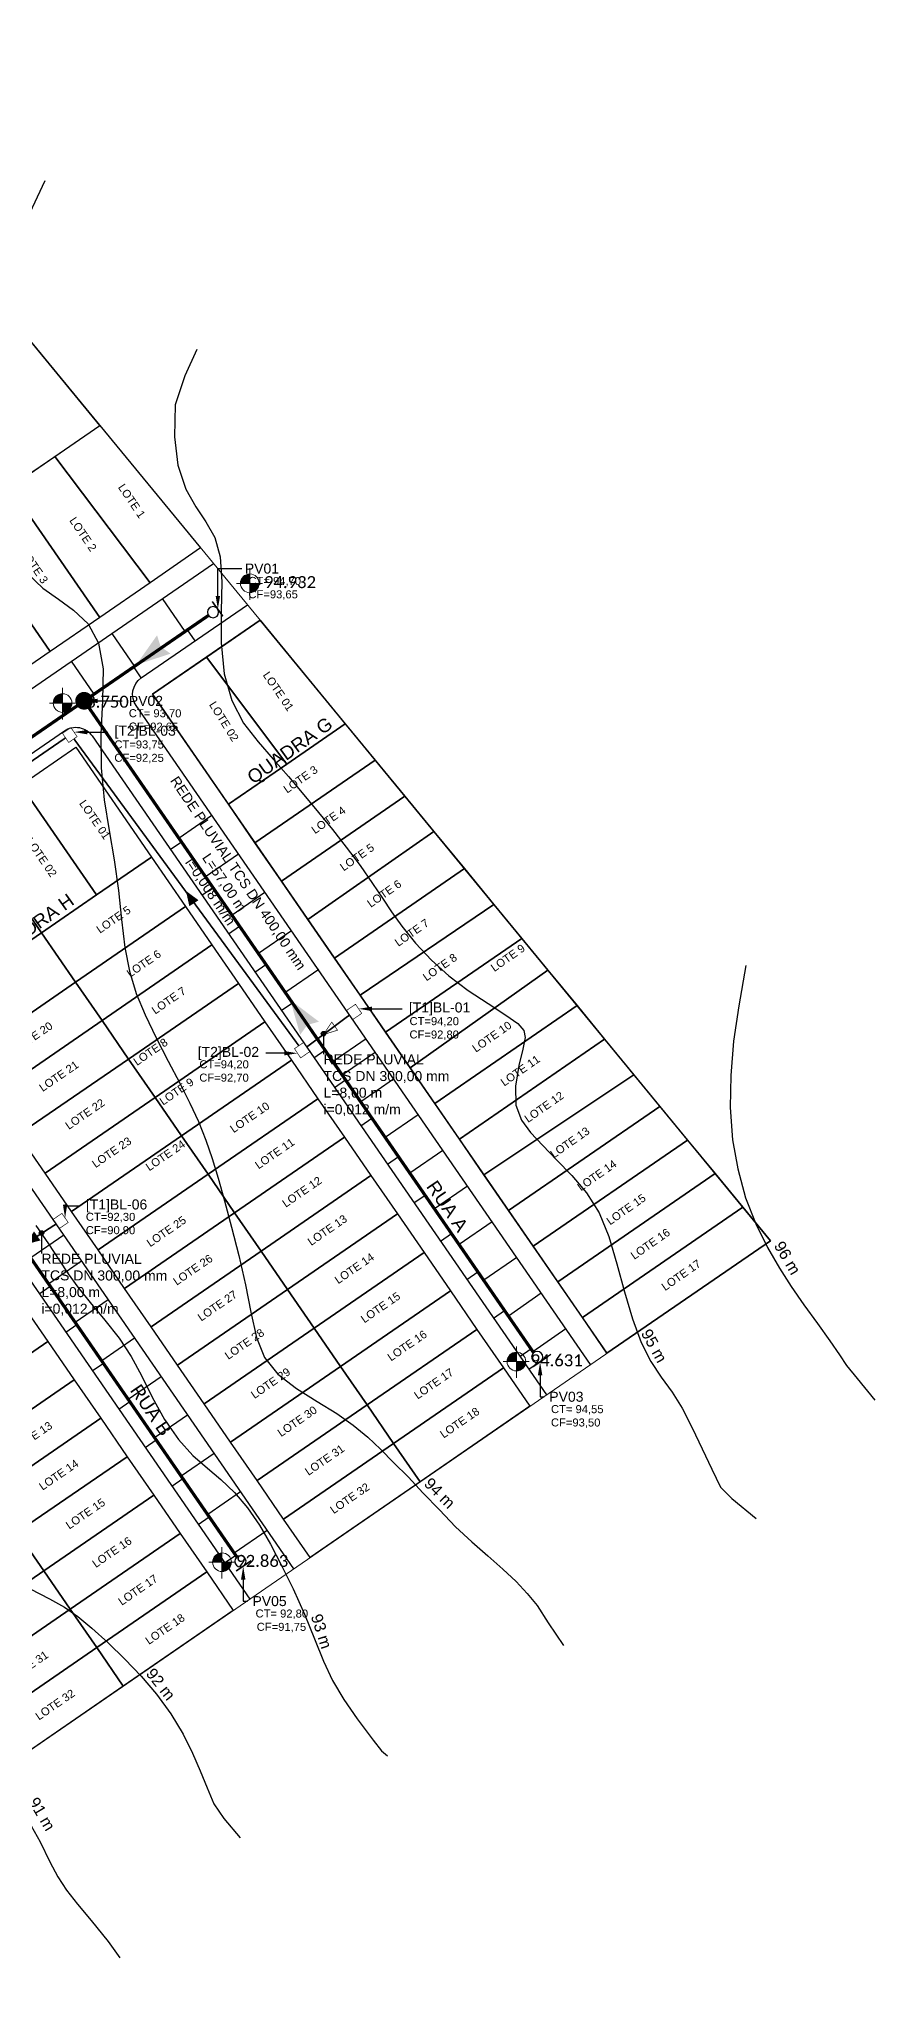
# Model space of a CAD drawing. Header units: metres. Extents: x 544427 to 544924, y 6774966 to 6775444.
# Drawn here: x 544798.7 to 544924, y 6775146.1 to 6775438.9 of the extents above; entities that cross this region are included whole.
import ezdxf
from ezdxf import colors
from ezdxf.entities.mleader import LeaderData, LeaderLine
from ezdxf.enums import TextEntityAlignment as Align
from ezdxf.math import Vec2, Vec3

# ---------------------------------------------------------------- set-up
doc = ezdxf.new("R2010")
doc.units = ezdxf.units.M
for name, color, linetype in [('AREA LOTE', 11, 'Continuous'), ('BL Pluvial', 6, 'Continuous'), ("BL'S", 5, 'Continuous'), ('COTA CURVA', 1, 'Continuous'), ('COTA LOTE', 23, 'Continuous'), ('COTAS QUADRA', 23, 'Continuous'), ('CURVAS INTERMEDIÁRIAS', 8, 'Continuous'), ('CURVAS MENORES', 8, 'Continuous'), ('DIV CALÇADAS', 8, 'Continuous'), ('LOTE', 8, 'Continuous'), ('MARCO', 7, 'Continuous'), ('PDF7_Texto', 1, 'Continuous'), ('PV CLOACAL', 12, 'Continuous'), ('REDE CLOACAL', 12, 'Continuous'), ('TERRENO', 6, 'Continuous'), ('TEXTO CLOACAL', 4, 'Continuous'), ('TEXTOS @ 1', 1, 'Continuous'), ('TEXTOS NORMAIS', 140, 'Continuous'), ('ÁREA LOTE', 7, 'Continuous')]:
    doc.layers.add(name, color=color, linetype=linetype)
doc.layers.add('REDE PLUVIAL', color=212, linetype='Continuous', plot=False)
doc.styles.add('ARIAL', font='arial.ttf', dxfattribs={"height": 2})
doc.styles.add('escala 1_50', font='arial.ttf', dxfattribs={"height": 1.5})
doc.styles.add('PDF Calibri', font='calibri.ttf')
doc.styles.get("Standard").update_dxf_attribs({"font": 'arial.ttf'})

# ---------------------------------------------------------------- blocks, each defined once
blk = doc.blocks.new('Quadra G')
at = {"layer": 'LOTE', "flags": 128}
for points in [[(544831.84, 6775351.71), (544844.6, 6775336.18), (544835.84, 6775330.15), (544823.78, 6775346.16)], [(544823.78, 6775346.16), (544835.84, 6775330.15), (544827.09, 6775324.12), (544815.73, 6775340.61)], [(544844.6, 6775336.18), (544849.06, 6775330.75), (544831.06, 6775318.36), (544827.09, 6775324.12), (544835.84, 6775330.15)], [(544849.06, 6775330.75), (544853.52, 6775325.33), (544835.03, 6775312.59), (544831.06, 6775318.36)], [(544853.52, 6775325.33), (544857.87, 6775320.03), (544839, 6775306.83), (544835.03, 6775312.59)], [(544857.87, 6775320.03), (544862.44, 6775314.47), (544842.97, 6775301.06), (544839, 6775306.83)], [(544862.44, 6775314.47), (544866.84, 6775309.11), (544846.8, 6775295.5), (544842.97, 6775301.06)], [(544866.84, 6775309.11), (544871.04, 6775304), (544850.63, 6775289.94), (544846.8, 6775295.5)], [(544871.04, 6775304), (544874.96, 6775299.23), (544854.31, 6775284.59), (544850.63, 6775289.94)], [(544874.96, 6775299.23), (544879.32, 6775293.92), (544858, 6775279.24), (544854.31, 6775284.59)], [(544879.32, 6775293.92), (544883.46, 6775288.88), (544861.69, 6775273.88), (544858, 6775279.24)], [(544883.46, 6775288.88), (544887.85, 6775283.54), (544865.38, 6775268.53), (544861.69, 6775273.88)], [(544887.85, 6775283.54), (544891.75, 6775278.8), (544869.06, 6775263.18), (544865.38, 6775268.53)], [(544891.75, 6775278.8), (544895.89, 6775273.76), (544872.75, 6775257.82), (544869.06, 6775263.18)], [(544895.89, 6775273.76), (544900.03, 6775268.72), (544876.44, 6775252.47), (544872.75, 6775257.82)], [(544900.03, 6775268.72), (544904.17, 6775263.69), (544880.12, 6775247.13), (544876.44, 6775252.47)], [(544904.17, 6775263.69), (544908.3, 6775258.66), (544883.8, 6775241.78), (544880.12, 6775247.13)]]:
    blk.add_lwpolyline(points, close=True, dxfattribs=at)
at = {"layer": 'LOTE', "style": 'ARIAL'}
for s, rotation, p in [('LOTE 01', 304.3153, (544834.57, 6775341.07)), ('LOTE 02', 302, (544826.42, 6775336.55)), ('LOTE 3', 35, (544837.89, 6775327.86)), ('LOTE 4', 35, (544842.07, 6775321.76)), ('LOTE 5', 35, (544846.36, 6775316.18)), ('LOTE 6', 35, (544850.43, 6775310.72)), ('LOTE 7', 35, (544854.56, 6775304.87)), ('LOTE 9', 35, (544868.95, 6775301.09)), ('LOTE 8', 35, (544858.77, 6775299.69)), ('LOTE 10', 35, (544866.56, 6775289.26)), ('LOTE 11', 35, (544870.81, 6775284.18)), ('LOTE 12', 35, (544874.38, 6775278.72)), ('LOTE 13', 35, (544878.25, 6775273.4)), ('LOTE 14', 35, (544882.3, 6775268.46)), ('LOTE 15', 35, (544886.67, 6775263.36)), ('LOTE 16', 35, (544890.3, 6775258.19)), ('LOTE 17', 35, (544894.92, 6775253.5))]:
    blk.add_text(s, height=1.2, rotation=rotation, dxfattribs=at).set_placement(p, align=Align.MIDDLE_CENTER)
blk = doc.blocks.new('FEATURE')
blk = doc.blocks.new('Quadra H')
at = {"layer": 'LOTE', "flags": 128}
for points in [[(544804.2, 6775332.67), (544815.54, 6775316.2), (544807.31, 6775310.52), (544795.96, 6775327)], [(544795.96, 6775327), (544807.31, 6775310.52), (544799.07, 6775304.85), (544787.73, 6775321.32)], [(544787.73, 6775321.32), (544799.07, 6775304.85), (544790.84, 6775299.18), (544779.49, 6775315.65)], [(544779.49, 6775315.65), (544790.84, 6775299.18), (544782.6, 6775293.51), (544771.26, 6775309.98)], [(544815.54, 6775316.2), (544820.65, 6775308.78), (544804.18, 6775297.44), (544799.07, 6775304.85), (544807.31, 6775310.52)], [(544820.65, 6775308.78), (544824.62, 6775303.02), (544808.15, 6775291.68), (544804.18, 6775297.44)], [(544799.07, 6775304.85), (544804.18, 6775297.44), (544787.71, 6775286.09), (544782.6, 6775293.51), (544790.84, 6775299.18)], [(544824.62, 6775303.02), (544828.59, 6775297.26), (544812.12, 6775285.91), (544808.15, 6775291.68)], [(544804.18, 6775297.44), (544808.15, 6775291.68), (544791.68, 6775280.33), (544787.71, 6775286.09)], [(544828.59, 6775297.26), (544832.56, 6775291.49), (544816.09, 6775280.15), (544812.12, 6775285.91)], [(544808.15, 6775291.68), (544812.12, 6775285.91), (544795.65, 6775274.57), (544791.68, 6775280.33)], [(544832.56, 6775291.49), (544836.53, 6775285.73), (544820.06, 6775274.38), (544816.09, 6775280.15)], [(544812.12, 6775285.91), (544816.09, 6775280.15), (544799.62, 6775268.8), (544795.65, 6775274.57)], [(544836.53, 6775285.73), (544840.5, 6775279.96), (544824.03, 6775268.62), (544820.06, 6775274.38)], [(544816.09, 6775280.15), (544820.06, 6775274.38), (544803.59, 6775263.04), (544799.62, 6775268.8)], [(544840.5, 6775279.96), (544844.47, 6775274.2), (544828, 6775262.85), (544824.03, 6775268.62)], [(544820.06, 6775274.38), (544824.03, 6775268.62), (544807.56, 6775257.27), (544803.59, 6775263.04)], [(544844.47, 6775274.2), (544848.44, 6775268.43), (544831.97, 6775257.09), (544828, 6775262.85)], [(544824.03, 6775268.62), (544828, 6775262.85), (544811.53, 6775251.51), (544807.56, 6775257.27)], [(544848.44, 6775268.43), (544852.42, 6775262.67), (544835.94, 6775251.32), (544831.97, 6775257.09)], [(544828, 6775262.85), (544831.97, 6775257.09), (544815.5, 6775245.74), (544811.53, 6775251.51)], [(544852.42, 6775262.67), (544856.39, 6775256.9), (544839.91, 6775245.56), (544835.94, 6775251.32)], [(544831.97, 6775257.09), (544835.94, 6775251.32), (544819.47, 6775239.98), (544815.5, 6775245.74)], [(544856.39, 6775256.9), (544860.36, 6775251.14), (544843.89, 6775239.79), (544839.91, 6775245.56)], [(544835.94, 6775251.32), (544839.91, 6775245.56), (544823.44, 6775234.21), (544819.47, 6775239.98)], [(544860.36, 6775251.14), (544864.33, 6775245.37), (544847.86, 6775234.03), (544843.89, 6775239.79)], [(544839.91, 6775245.56), (544843.89, 6775239.79), (544827.41, 6775228.45), (544823.44, 6775234.21)], [(544864.33, 6775245.37), (544868.3, 6775239.61), (544851.83, 6775228.26), (544847.86, 6775234.03)], [(544843.89, 6775239.79), (544847.86, 6775234.03), (544831.39, 6775222.68), (544827.41, 6775228.45)], [(544868.3, 6775239.61), (544872.27, 6775233.84), (544855.8, 6775222.5), (544851.83, 6775228.26)], [(544847.86, 6775234.03), (544851.83, 6775228.26), (544835.36, 6775216.92), (544831.39, 6775222.68)], [(544851.83, 6775228.26), (544855.8, 6775222.5), (544839.33, 6775211.15), (544835.36, 6775216.92)]]:
    blk.add_lwpolyline(points, close=True, dxfattribs=at)
at = {"layer": 'LOTE', "style": 'ARIAL'}
for s, rotation, p in [('LOTE 01', 304.5586, (544807.06, 6775321.83)), ('LOTE 02', 304.5586, (544799.07, 6775316.16)), ('LOTE 03', 304.5586, (544790.43, 6775310.43)), ('LOTE 04', 304.5586, (544781.74, 6775305.16)), ('LOTE 5', 34.5586, (544809.86, 6775306.82)), ('LOTE 6', 34.5586, (544814.4, 6775300.23)), ('LOTE 19', 34.5586, (544792.79, 6775296.07)), ('LOTE 7', 34.5586, (544818.14, 6775294.69)), ('LOTE 20', 34.5586, (544797.78, 6775289.19)), ('LOTE 8', 34.5586, (544815.41, 6775286.99)), ('LOTE 21', 34.5586, (544801.67, 6775283.35)), ('LOTE 9', 34.5586, (544819.32, 6775281.04)), ('LOTE 22', 34.5586, (544805.59, 6775277.66)), ('LOTE 10', 34.5586, (544830.28, 6775277.17)), ('LOTE 23', 34.5586, (544809.59, 6775271.92)), ('LOTE 24', 34.5586, (544817.64, 6775271.45)), ('LOTE 11', 34.5586, (544834.02, 6775271.74)), ('LOTE 12', 34.5586, (544838.09, 6775265.99)), ('LOTE 25', 34.5586, (544817.78, 6775260.06)), ('LOTE 13', 34.5586, (544841.9, 6775260.25)), ('LOTE 26', 34.5586, (544821.75, 6775254.3)), ('LOTE 14', 34.5586, (544845.95, 6775254.51)), ('LOTE 27', 34.5586, (544825.42, 6775248.91)), ('LOTE 15', 34.5586, (544849.87, 6775248.65)), ('LOTE 28', 34.5586, (544829.48, 6775243.17)), ('LOTE 16', 34.5586, (544853.86, 6775242.93)), ('LOTE 29', 34.5586, (544833.4, 6775237.3)), ('LOTE 17', 34.5586, (544857.85, 6775237.22)), ('LOTE 30', 34.5586, (544837.39, 6775231.58)), ('LOTE 18', 34.5586, (544861.74, 6775231.37)), ('LOTE 31', 34.5586, (544841.5, 6775225.78)), ('LOTE 32', 34.5586, (544845.27, 6775220.03))]:
    blk.add_text(s, height=1.2, rotation=rotation, dxfattribs=at).set_placement(p, align=Align.MIDDLE_CENTER)
blk = doc.blocks.new('Quadra I')
at = {"layer": 'LOTE', "flags": 128}
for points in [[(544759.73, 6775302.04), (544771.07, 6775285.57), (544762.84, 6775279.89), (544751.49, 6775296.36)], [(544751.49, 6775296.36), (544762.84, 6775279.89), (544754.6, 6775274.22), (544743.26, 6775290.69)], [(544743.26, 6775290.69), (544754.6, 6775274.22), (544746.37, 6775268.55), (544735.02, 6775285.02)], [(544735.02, 6775285.02), (544746.37, 6775268.55), (544738.13, 6775262.88), (544726.79, 6775279.35)], [(544771.07, 6775285.57), (544776.18, 6775278.15), (544759.71, 6775266.81), (544754.6, 6775274.22), (544762.84, 6775279.89)], [(544776.18, 6775278.15), (544780.15, 6775272.39), (544763.68, 6775261.04), (544759.71, 6775266.81)], [(544754.6, 6775274.22), (544759.71, 6775266.81), (544743.24, 6775255.46), (544738.13, 6775262.88), (544746.37, 6775268.55)], [(544780.15, 6775272.39), (544784.12, 6775266.62), (544767.65, 6775255.28), (544763.68, 6775261.04)], [(544759.71, 6775266.81), (544763.68, 6775261.04), (544747.21, 6775249.7), (544743.24, 6775255.46)], [(544784.12, 6775266.62), (544788.09, 6775260.86), (544771.62, 6775249.51), (544767.65, 6775255.28)], [(544763.68, 6775261.04), (544767.65, 6775255.28), (544751.18, 6775243.93), (544747.21, 6775249.7)], [(544788.09, 6775260.86), (544792.06, 6775255.09), (544775.59, 6775243.75), (544771.62, 6775249.51)], [(544767.65, 6775255.28), (544771.62, 6775249.51), (544755.15, 6775238.17), (544751.18, 6775243.93)], [(544792.06, 6775255.09), (544796.03, 6775249.33), (544779.56, 6775237.98), (544775.59, 6775243.75)], [(544771.62, 6775249.51), (544775.59, 6775243.75), (544759.12, 6775232.4), (544755.15, 6775238.17)], [(544796.03, 6775249.33), (544800, 6775243.56), (544783.53, 6775232.22), (544779.56, 6775237.98)], [(544775.59, 6775243.75), (544779.56, 6775237.98), (544763.09, 6775226.64), (544759.12, 6775232.4)], [(544800, 6775243.56), (544803.97, 6775237.8), (544787.5, 6775226.45), (544783.53, 6775232.22)], [(544779.56, 6775237.98), (544783.53, 6775232.22), (544767.06, 6775220.87), (544763.09, 6775226.64)], [(544803.97, 6775237.8), (544807.94, 6775232.03), (544791.47, 6775220.69), (544787.5, 6775226.45)], [(544783.53, 6775232.22), (544787.5, 6775226.45), (544771.03, 6775215.11), (544767.06, 6775220.87)], [(544807.94, 6775232.03), (544811.91, 6775226.27), (544795.44, 6775214.93), (544791.47, 6775220.69)], [(544787.5, 6775226.45), (544791.47, 6775220.69), (544775, 6775209.34), (544771.03, 6775215.11)], [(544811.91, 6775226.27), (544815.89, 6775220.51), (544799.41, 6775209.16), (544795.44, 6775214.93)], [(544791.47, 6775220.69), (544795.44, 6775214.93), (544778.97, 6775203.58), (544775, 6775209.34)], [(544815.89, 6775220.51), (544819.86, 6775214.74), (544803.38, 6775203.4), (544799.41, 6775209.16)], [(544795.44, 6775214.93), (544799.41, 6775209.16), (544782.94, 6775197.82), (544778.97, 6775203.58)], [(544819.86, 6775214.74), (544823.83, 6775208.98), (544807.36, 6775197.63), (544803.38, 6775203.4)], [(544799.41, 6775209.16), (544803.38, 6775203.4), (544786.91, 6775192.05), (544782.94, 6775197.82)], [(544823.83, 6775208.98), (544827.8, 6775203.21), (544811.33, 6775191.87), (544807.36, 6775197.63)], [(544803.38, 6775203.4), (544807.36, 6775197.63), (544790.88, 6775186.29), (544786.91, 6775192.05)], [(544807.36, 6775197.63), (544811.33, 6775191.87), (544794.86, 6775180.52), (544790.88, 6775186.29)]]:
    blk.add_lwpolyline(points, close=True, dxfattribs=at)
at = {"layer": 'LOTE', "style": 'ARIAL'}
for s, rotation, p in [('LOTE 01', 304.5586, (544762.59, 6775291.2)), ('LOTE 02', 304.5586, (544754.6, 6775285.52)), ('LOTE 03', 304.5586, (544745.96, 6775279.8)), ('LOTE 5', 34.5586, (544764.89, 6775276.66)), ('LOTE 04', 304.5586, (544742.77, 6775271.05)), ('LOTE 6', 34.5586, (544769.93, 6775269.6)), ('LOTE 19', 34.5586, (544748.45, 6775265.29)), ('LOTE 7', 34.5586, (544773.9, 6775263.83)), ('LOTE 20', 34.5586, (544753.46, 6775258.25)), ('LOTE 8', 34.5586, (544777.87, 6775258.07)), ('LOTE 21', 34.5586, (544757.43, 6775252.49)), ('LOTE 9', 34.5586, (544774.77, 6775250.58)), ('LOTE 22', 34.5586, (544761.23, 6775246.85)), ('LOTE 10', 34.5586, (544785.81, 6775246.54, 93)), ('LOTE 23', 34.5586, (544765.31, 6775241.05)), ('LOTE 24', 34.5586, (544773.08, 6775240.47)), ('LOTE 11', 34.5586, (544789.78, 6775240.77)), ('LOTE 12', 34.5586, (544793.75, 6775235.01)), ('LOTE 25', 34.5586, (544773.31, 6775229.43)), ('LOTE 13', 34.5586, (544797.72, 6775229.24)), ('LOTE 26', 34.5586, (544777.28, 6775223.66)), ('LOTE 14', 34.5586, (544801.65, 6775223.55)), ('LOTE 27', 34.5586, (544781.25, 6775217.9)), ('LOTE 15', 34.5586, (544805.66, 6775217.72)), ('LOTE 28', 34.5586, (544785.22, 6775212.13)), ('LOTE 16', 34.5586, (544809.63, 6775211.95)), ('LOTE 29', 34.5586, (544789.19, 6775206.37)), ('LOTE 17', 34.5586, (544813.52, 6775206.29)), ('LOTE 30', 34.5586, (544793.16, 6775200.61)), ('LOTE 18', 34.5586, (544817.58, 6775200.42)), ('LOTE 31', 34.5586, (544797.13, 6775194.84)), ('LOTE 32', 34.5586, (544801.11, 6775189.08))]:
    blk.add_text(s, height=1.2, rotation=rotation, dxfattribs=at).set_placement(p, align=Align.MIDDLE_CENTER)
blk = doc.blocks.new('ELEV')
at = {"layer": 'TEXTOS @ 1', "linetype": 'Continuous', "lineweight": 5}
h = blk.add_hatch(color=8, dxfattribs=at)
h.dxf.hatch_style = 1
h.paths.add_polyline_path([(2324.61, 356.93), (2323.68, 356.93), (2323.68, 355.99, 0.414214)])
h.paths.add_polyline_path([(2323.68, 357.86, 0.414214), (2322.74, 356.93), (2323.68, 356.93), (2323.68, 357.02)])
for points in [[(2323.68, 358.44), (2323.68, 357.02), (2323.68, 355.29)], [(2323.68, 356.93), (2322.36, 356.93), (2324.94, 356.93)]]:
    blk.add_lwpolyline(points, dxfattribs=at)
blk.add_circle((2323.68, 356.93), 0.934, dxfattribs=at)
blk = doc.blocks.new('PV CAB')
at = {"layer": 'PV CLOACAL', "color": 2}
blk.add_circle((546122.98, 6697476.25), 1.33, dxfattribs=at)
at = {"layer": 'TEXTO CLOACAL', "color": 12, "const_width": 0.385, "flags": 128}
blk.add_lwpolyline([(546120.8, 6697474.94), (546125.13, 6697474.91)], dxfattribs=at)
blk = doc.blocks.new('Quadra F')
at = {"layer": 'LOTE', "flags": 128}
for points in [[(544807.82, 6775380.94), (544822.92, 6775362.56), (544815.35, 6775357.35), (544801.08, 6775376.3)], [(544801.08, 6775376.3), (544815.35, 6775357.35), (544807.79, 6775352.14), (544794.34, 6775371.66)], [(544794.34, 6775371.66), (544807.79, 6775352.14), (544800.38, 6775347.03), (544786.93, 6775366.55)], [(544786.93, 6775366.55), (544800.38, 6775347.03), (544792.96, 6775341.93), (544779.52, 6775361.45)], [(544779.52, 6775361.45), (544792.96, 6775341.93), (544785.55, 6775336.82), (544772.11, 6775356.34)], [(544772.11, 6775356.34), (544785.55, 6775336.82), (544778.14, 6775331.72), (544764.7, 6775351.24)], [(544764.7, 6775351.24), (544778.14, 6775331.72), (544770.73, 6775326.61), (544757.28, 6775346.13)], [(544757.28, 6775346.13), (544770.73, 6775326.61), (544763.32, 6775321.51), (544749.87, 6775341.03)], [(544749.87, 6775341.03), (544763.32, 6775321.51), (544755.9, 6775316.4), (544742.46, 6775335.92)], [(544742.46, 6775335.92), (544755.9, 6775316.4), (544748.49, 6775311.3), (544735.05, 6775330.81)], [(544735.05, 6775330.81), (544748.49, 6775311.3), (544741.08, 6775306.19), (544727.64, 6775325.71)], [(544727.64, 6775325.71), (544741.08, 6775306.19), (544733.67, 6775301.09), (544720.22, 6775320.6)], [(544720.22, 6775320.6), (544733.67, 6775301.09), (544726.26, 6775295.98), (544712.81, 6775315.5)], [(544712.81, 6775315.5), (544726.26, 6775295.98), (544718.84, 6775290.88), (544705.4, 6775310.39)]]:
    blk.add_lwpolyline(points, close=True, dxfattribs=at)
at = {"layer": 'LOTE', "style": 'ARIAL'}
for s, p in [('LOTE 1', (544812.6, 6775369.61)), ('LOTE 2', (544805.31, 6775364.63)), ('LOTE 3', (544798.03, 6775359.8)), ('LOTE 4', (544790.55, 6775354.78)), ('LOTE 5', (544782.97, 6775349.83)), ('LOTE 6', (544775.82, 6775344.51)), ('LOTE 7', (544768.25, 6775339.46)), ('LOTE 8', (544760.74, 6775334.15)), ('LOTE 9', (544753.49, 6775329.21)), ('LOTE 11', (544736.08, 6775327.13, -184)), ('LOTE 10', (544745.86, 6775323.82)), ('LOTE 12', (544728.86, 6775322.17)), ('LOTE 14', (544714.04, 6775312.17)), ('LOTE 13', (544723.81, 6775308.22))]:
    blk.add_text(s, height=1.2, rotation=304.1534, dxfattribs=at).set_placement(p, align=Align.MIDDLE_CENTER)

msp = doc.modelspace()

# ---------------------------------------------------------------- hatches: boundary and pattern name
at = {"layer": 'BL Pluvial'}
h = msp.add_hatch(color=256, dxfattribs=at)
h.dxf.hatch_style = 1
h.paths.add_polyline_path([(544820.81, 6775310.94), (544821.26, 6775308.91), (544822.57, 6775309.76)])
h = msp.add_hatch(color=256, dxfattribs=at)
h.dxf.hatch_style = 1
h.paths.add_polyline_path([(544797.96, 6775259.96), (544796.76, 6775258.19), (544798.83, 6775258.73)])
at = {"layer": 'COTAS QUADRA'}
h = msp.add_hatch(color=256, dxfattribs=at)
h.dxf.hatch_style = 1
h.paths.add_polyline_path([(544841, 6775289.76, 0.103459), (544841.01, 6775289.62), (544841.66, 6775289.83, 0.812482)])
h = msp.add_hatch(color=256, dxfattribs=at)
h.dxf.hatch_style = 1
h.paths.add_polyline_path([(544841.34, 6775289.72), (544841.01, 6775289.62, 0.448835), (544841.48, 6775289.42)])
h = msp.add_hatch(color=256, dxfattribs=at)
h.dxf.hatch_style = 1
h.paths.add_polyline_path([(544841.67, 6775289.69, 0.103459), (544841.66, 6775289.83), (544841.34, 6775289.72), (544841.48, 6775289.42, 0.266473)])
h = msp.add_hatch(color=256, dxfattribs=at)
h.dxf.hatch_style = 1
h.paths.add_polyline_path([(544798.74, 6775259.85, 0.103459), (544798.75, 6775259.71), (544799.39, 6775259.92, 0.812482)])
h = msp.add_hatch(color=256, dxfattribs=at)
h.dxf.hatch_style = 1
h.paths.add_polyline_path([(544799.07, 6775259.82), (544798.75, 6775259.71, 0.448835), (544799.21, 6775259.51)])
h = msp.add_hatch(color=256, dxfattribs=at)
h.dxf.hatch_style = 1
h.paths.add_polyline_path([(544799.41, 6775259.78, 0.103459), (544799.39, 6775259.92), (544799.07, 6775259.82), (544799.21, 6775259.51, 0.266473)])
at = {"layer": 'PV CLOACAL'}
h = msp.add_hatch(color=256, dxfattribs=at)
h.dxf.hatch_style = 1
edge = h.paths.add_edge_path()
edge.add_arc((544805.46, 6775339.64), 1.33, 0, 360)
at = {"layer": 'REDE CLOACAL'}
for points in [[(544816.93, 6775347.73), (544816.39, 6775349.47), (544813.27, 6775345.03), (544818.43, 6775346.71)], [(544838.91, 6775291.03), (544840.66, 6775291.51), (544836.34, 6775294.77), (544837.84, 6775289.56)]]:
    msp.add_hatch(color=256, dxfattribs=at).paths.add_polyline_path(points)

# ---------------------------------------------------------------- linework, layer by layer
at = {"layer": 'BL Pluvial', "const_width": 0.1}
for points in [[(544803.15, 6775333.39), (544804.41, 6775334.26), (544803.48, 6775335.62), (544802.22, 6775334.76)], [(544845.7, 6775291.83), (544847.06, 6775292.76), (544846.13, 6775294.12), (544844.77, 6775293.19)], [(544837.91, 6775286.09), (544839.27, 6775287.02), (544838.34, 6775288.39), (544836.98, 6775287.46)], [(544801.71, 6775260.47), (544803.07, 6775261.4), (544802.14, 6775262.76), (544800.78, 6775261.83)]]:
    msp.add_lwpolyline(points, close=True, dxfattribs=at)
at = {"layer": 'COTAS QUADRA'}
for p, q in [((544841.34, 6775289.72), (544841.34, 6775286.63)), ((544799.07, 6775259.82, 93), (544799.07, 6775256.72, 93))]:
    msp.add_line(p, q, dxfattribs=at)
for centre in [(544841.34, 6775289.72), (544799.07, 6775259.82, 93)]:
    msp.add_circle(centre, 0.338, dxfattribs=at)
at = {"layer": 'CURVAS INTERMEDIÁRIAS'}
msp.add_polyline3d([(544822.35, 6775392.34, 95), (544820.56, 6775388.36, 95), (544819.08, 6775384.05, 95), (544819.02, 6775379.23, 95), (544819.51, 6775374.98, 95), (544820.69, 6775371.39, 95), (544822.18, 6775368.72, 95), (544823.69, 6775366.5, 95), (544825.05, 6775364.12, 95), (544825.85, 6775361.23, 95), (544826.11, 6775357.48, 95), (544826.02, 6775353.02, 95), (544826.02, 6775348.31, 95), (544826.45, 6775343.69, 95), (544827.61, 6775339.7, 95), (544829.36, 6775336.3, 95), (544831.53, 6775333.47, 95), (544833.78, 6775330.86, 95), (544836.08, 6775328.26, 95), (544838.36, 6775325.54, 95), (544840.58, 6775322.88, 95), (544842.66, 6775320.33, 95), (544844.73, 6775317.7, 95), (544846.82, 6775314.92, 95), (544848.69, 6775312.24, 95), (544850.17, 6775310.02, 95), (544851.5, 6775307.99, 95), (544853.08, 6775305.83, 95), (544855.11, 6775303.3, 95), (544857.51, 6775300.75, 95), (544860.12, 6775298.37, 95), (544863.01, 6775296.21, 95), (544866, 6775294.24, 95), (544868.66, 6775292.49, 95), (544870.46, 6775291.22, 95), (544871.37, 6775290.2, 95), (544871.56, 6775289.15, 95), (544871.22, 6775287.41, 95), (544870.61, 6775284.94, 95), (544870.1, 6775281.84, 95), (544870.13, 6775279.01, 95), (544870.98, 6775276.73, 95), (544872.34, 6775274.89, 95), (544874.21, 6775272.96, 95), (544876.26, 6775270.8, 95), (544878.55, 6775268.43, 95), (544880.72, 6775265.86, 95), (544882.63, 6775262.82, 95), (544884.1, 6775259.27, 95), (544885.31, 6775255.2, 95), (544886.45, 6775250.99, 95), (544887.63, 6775246.96, 95), (544888.94, 6775243.42, 95), (544890.39, 6775240.56, 95), (544891.94, 6775238.21, 95), (544893.58, 6775235.96, 95), (544895.08, 6775233.56, 95), (544896.59, 6775230.62, 95), (544898.05, 6775227.45, 95), (544899.5, 6775224.42, 95), (544900.81, 6775221.71, 95), (544902.53, 6775219.99, 95), (544906.16, 6775216.98, 95)], dxfattribs=at)
at = {"layer": 'CURVAS MENORES'}
for points in [[(544799.59, 6775417.63, 94), (544796.93, 6775411.96, 94)], [(544797.02, 6775358.66, 94), (544799.26, 6775356.55, 94), (544801.62, 6775354.86, 94), (544803.89, 6775353.22, 94), (544806.05, 6775351.19, 94), (544807.61, 6775348.27, 94), (544808.33, 6775344.43, 94), (544808.22, 6775339.68, 94), (544807.98, 6775334.63, 94), (544808, 6775329.57, 94), (544808.47, 6775324.81, 94), (544809.22, 6775320.19, 94), (544809.97, 6775315.78, 94), (544810.6, 6775311.19, 94), (544811.08, 6775306.86, 94), (544811.58, 6775302.65, 94), (544812.25, 6775299.08, 94), (544813.25, 6775295.76, 94), (544814.62, 6775292.52, 94), (544816.25, 6775289.11, 94), (544818.04, 6775285.61, 94), (544819.8, 6775282.3, 94), (544821.31, 6775279.31, 94), (544822.59, 6775276.52, 94), (544823.68, 6775273.75, 94), (544824.65, 6775271, 94), (544825.54, 6775268.06, 94), (544826.49, 6775264.62, 94), (544827.54, 6775260.68, 94), (544828.63, 6775256.46, 94), (544829.64, 6775252.05, 94), (544830.46, 6775247.93, 94), (544831.29, 6775244.14, 94), (544832.51, 6775241.15, 94), (544834.49, 6775238.66, 94), (544837.27, 6775236.5, 94), (544840.39, 6775234.54, 94), (544843.31, 6775232.74, 94), (544845.79, 6775231.01, 94), (544847.95, 6775229.21, 94), (544849.89, 6775227.4, 94), (544851.89, 6775225.37, 94), (544854, 6775223.23, 94), (544856.28, 6775220.8, 94), (544858.69, 6775218.28, 94), (544861.13, 6775215.76, 94), (544863.57, 6775213.52, 94), (544865.94, 6775211.39, 94), (544868.21, 6775209.42, 94), (544870.2, 6775207.53, 94), (544871.86, 6775205.73, 94), (544873.35, 6775203.97, 94), (544875, 6775201.34, 94), (544877.3, 6775197.94, 94)], [(544904.6, 6775299.94, 96), (544903.57, 6775293.89, 96), (544902.79, 6775288.61, 96), (544902.39, 6775283.42, 96), (544902.29, 6775278.63, 96), (544902.62, 6775273.8, 96), (544903.41, 6775269.42, 96), (544904.59, 6775265.1, 96), (544906.12, 6775261.2, 96), (544907.86, 6775257.64, 96), (544909.65, 6775254.53, 96), (544911.43, 6775251.77, 96), (544913.32, 6775249.05, 96), (544915.36, 6775246.26, 96), (544917.19, 6775243.63, 96), (544918.64, 6775241.55, 96), (544919.69, 6775239.94, 96), (544921.28, 6775237.99, 96), (544923.96, 6775234.77, 96)], [(544798.23, 6775260.93, 93), (544800.13, 6775258.19, 93), (544801.74, 6775255.73, 93), (544803.05, 6775253.7, 93), (544804.53, 6775251.67, 93), (544806.35, 6775249.4, 93), (544808.55, 6775246.76, 93), (544810.7, 6775244.03, 93), (544812.51, 6775241.32, 93), (544814.06, 6775238.46, 93), (544815.68, 6775235.18, 93), (544817.5, 6775231.87, 93), (544819.58, 6775228.83, 93), (544821.76, 6775226.45, 93), (544823.93, 6775224.54, 93), (544825.96, 6775222.85, 93), (544828.01, 6775220.9, 93), (544829.92, 6775218.61, 93), (544831.72, 6775215.98, 93), (544833.38, 6775213.13, 93), (544835.05, 6775209.97, 93), (544836.78, 6775206.43, 93), (544838.48, 6775202.64, 93), (544839.99, 6775198.97, 93), (544841.33, 6775195.58, 93), (544842.69, 6775192.68, 93), (544844.38, 6775189.83, 93), (544846.39, 6775186.97, 93), (544848.77, 6775183.73, 93), (544850.04, 6775182.16, 93), (544850.92, 6775181.38, 93)], [(544797.37, 6775206.43, 92), (544800.27, 6775204.96, 92), (544802.54, 6775203.69, 92), (544804.54, 6775202.31, 92), (544806.62, 6775200.56, 92), (544809.06, 6775198.34, 92), (544811.58, 6775195.88, 92), (544814.02, 6775193.37, 92), (544816.32, 6775190.65, 92), (544818.45, 6775187.7, 92), (544820.28, 6775184.63, 92), (544821.72, 6775181.79, 92), (544822.84, 6775179.15, 92), (544823.91, 6775176.61, 92), (544824.89, 6775174.21, 92), (544826.42, 6775171.99, 92), (544828.84, 6775169.13, 92)], [(544797.06, 6775171.72, 91), (544798.85, 6775168.5, 91), (544800.34, 6775165.53, 91), (544801.54, 6775163.24, 91), (544802.8, 6775161.27, 91), (544804.45, 6775159.16, 91), (544806.54, 6775156.71, 91), (544809.04, 6775153.56, 91), (544810.83, 6775151.12, 91)]]:
    msp.add_polyline3d(points, dxfattribs=at)
at = {"layer": 'DIV CALÇADAS', "flags": 128}
for points in [[(544648.58, 6775339.74), (544684.81, 6775333.41, -0.201311), (544686.77, 6775332.16), (544716.37, 6775289.17, 0.414214), (544720.55, 6775288.41), (544824.83, 6775360.24)], [(544881.33, 6775240.08), (544813.26, 6775338.91, -0.414212), (544814.03, 6775343.08), (544829.93, 6775354.03)], [(544836.86, 6775209.45), (544768.79, 6775308.28, -0.414214), (544769.56, 6775312.45), (544802.5, 6775335.14, -0.414214), (544806.67, 6775334.37), (544874.74, 6775235.54)], [(544792.38, 6775178.82), (544724.31, 6775277.64, -0.414214), (544725.08, 6775281.82), (544758.03, 6775304.51, -0.414214), (544762.2, 6775303.74), (544830.27, 6775204.91)]]:
    msp.add_lwpolyline(points, format="xyb", dxfattribs=at)
msp.add_lwpolyline([(544831.84, 6775351.71), (544815.73, 6775340.61), (544883.8, 6775241.78), (544908.3, 6775258.66)], close=True, dxfattribs=at)
at = {"layer": 'LOTE', "flags": 128}
msp.add_lwpolyline([(544807.82, 6775380.94), (544781.51, 6775412.96), (544684.3, 6775336.55), (544687.81, 6775335.93), (544689.52, 6775333.44), (544705.4, 6775310.39)], close=True, dxfattribs=at)
at = {"layer": 'REDE CLOACAL'}
for p, q in [((544822.08, 6775348.63), (544820.94, 6775350.27)), ((544814.03, 6775343.08), (544812.89, 6775344.73)), ((544824.62, 6775322.42), (544819.68, 6775319.02)), ((544818.37, 6775317.34), (544820.04, 6775318.49)), ((544828.59, 6775316.65), (544823.65, 6775313.25)), ((544823.1, 6775310.47), (544824.77, 6775311.62)), ((544832.56, 6775310.89), (544827.62, 6775307.49)), ((544827.07, 6775304.71), (544828.74, 6775305.86)), ((544836.53, 6775305.12), (544831.59, 6775301.72)), ((544831.04, 6775298.94), (544832.71, 6775300.09)), ((544840.61, 6775299.36), (544835.67, 6775295.96)), ((544835.01, 6775293.18), (544836.68, 6775294.33)), ((544847.74, 6775288.93), (544842.8, 6775285.53)), ((544839.89, 6775286.1), (544841.55, 6775287.25)), ((544849.09, 6775286.89), (544844.15, 6775283.48)), ((544842.96, 6775281.65), (544844.62, 6775282.8)), ((544851.84, 6775282.89), (544846.9, 6775279.49)), ((544846.93, 6775275.89), (544848.59, 6775277.03)), ((544855.53, 6775277.54), (544850.59, 6775274.13)), ((544850.9, 6775270.12), (544852.56, 6775271.27)), ((544859.22, 6775272.18), (544854.28, 6775268.78)), ((544854.87, 6775264.36), (544856.54, 6775265.5)), ((544862.91, 6775266.83), (544857.97, 6775263.43)), ((544866.59, 6775261.48), (544861.65, 6775258.07)), ((544802.4, 6775259.47), (544797.46, 6775256.07)), ((544858.84, 6775258.59), (544860.51, 6775259.74)), ((544805.09, 6775255.57), (544800.15, 6775252.17)), ((544870.28, 6775256.12), (544865.34, 6775252.72)), ((544862.81, 6775252.83), (544864.48, 6775253.98)), ((544798.73, 6775250.69), (544800.39, 6775251.84)), ((544809.06, 6775249.8), (544804.12, 6775246.4)), ((544873.97, 6775250.77), (544869.03, 6775247.37)), ((544866.78, 6775247.06), (544868.45, 6775248.21)), ((544802.7, 6775244.93), (544804.36, 6775246.08)), ((544813.03, 6775244.04), (544808.09, 6775240.64)), ((544877.65, 6775245.43), (544872.71, 6775242.02)), ((544870.75, 6775241.3), (544872.42, 6775242.45)), ((544875.42, 6775241.61), (544872.12, 6775239.34)), ((544806.67, 6775239.16), (544808.34, 6775240.31)), ((544817, 6775238.27), (544812.06, 6775234.87)), ((544810.64, 6775233.4), (544812.31, 6775234.55)), ((544820.97, 6775232.51), (544816.03, 6775229.11)), ((544814.61, 6775227.63), (544816.28, 6775228.78)), ((544824.94, 6775226.74), (544820, 6775223.34)), ((544818.58, 6775221.87), (544820.25, 6775223.02)), ((544828.91, 6775220.98), (544823.98, 6775217.58)), ((544822.55, 6775216.11), (544824.22, 6775217.25)), ((544832.89, 6775215.22), (544827.95, 6775211.81)), ((544826.51, 6775210.36), (544828.18, 6775211.51))]:
    msp.add_line(p, q, dxfattribs=at)
at = {"layer": 'REDE CLOACAL', "const_width": 0.481, "flags": 128}
for points in [[(544489.24, 6775121.8), (544824.09, 6775352.44)], [(544489.24, 6775121.8), (544824.09, 6775352.44)], [(544872.82, 6775241.86), (544805.48, 6775339.62)], [(544872.82, 6775241.86), (544805.48, 6775339.62)], [(544828.35, 6775211.23), (544761.01, 6775308.99)], [(544828.35, 6775211.23), (544761.01, 6775308.99)]]:
    msp.add_lwpolyline(points, dxfattribs=at)
at = {"layer": 'REDE CLOACAL', "flags": 128}
for points in [[(544817.17, 6775354.96), (544820.57, 6775350.02)], [(544817.17, 6775354.96), (544820.57, 6775350.02)], [(544809.6, 6775349.75), (544813, 6775344.8)], [(544809.6, 6775349.75), (544813, 6775344.8)], [(544803.54, 6775345.57), (544806.94, 6775340.63)], [(544803.54, 6775345.57), (544806.94, 6775340.63)]]:
    msp.add_lwpolyline(points, dxfattribs=at)
at = {"layer": 'REDE PLUVIAL', "const_width": 0.25, "flags": 128}
for points in [[(544802.68, 6775334.08), (544759.47, 6775304.31)], [(544803.93, 6775333.93), (544837.62, 6775287.92)], [(544845.23, 6775292.51), (544838.8, 6775287.71)], [(544801.24, 6775261.15), (544794.46, 6775256.77)]]:
    msp.add_lwpolyline(points, dxfattribs=at)
at = {"layer": 'REDE PLUVIAL', "const_width": 0.1, "elevation": 95, "flags": 128}
msp.add_lwpolyline([(544821.26, 6775308.91), (544820.8, 6775311), (544822.52, 6775309.73)], close=True, dxfattribs=at)
at = {"layer": 'REDE PLUVIAL', "const_width": 0.1, "flags": 128}
for points in [[(544843.43, 6775290.23), (544841.33, 6775289.59), (544842.57, 6775291.45)], [(544798.83, 6775258.73), (544796.76, 6775258.19), (544797.96, 6775259.96)]]:
    msp.add_lwpolyline(points, close=True, dxfattribs=at)
at = {"layer": 'TERRENO', "color": 4, "lineweight": 5}
for points in [[(544760.2, 6775438.89, 0), (544908.3, 6775258.66, 0)], [(544908.3, 6775258.66, 0), (544521.94, 6774992.54, 0)]]:
    msp.add_polyline3d(points, dxfattribs=at)

# ---------------------------------------------------------------- block references
at = {"color": 3, "xscale": -0.6307238147845813, "zscale": 0.6307238147845812}
for p, yscale, rotation in [((3786132.76, 9506089.83), 0.6307238147845811, 125.4517886635221), ((3203320.64, 3474383.83), 0.6307238147845812, 34.1856265688391), ((3203276.17, 3474353.2), 0.6307238147845812, 34.1856265688391)]:
    msp.add_blockref('PV CAB', p, dxfattribs=dict(at, yscale=yscale, rotation=rotation))
at = {"layer": 'COTA CURVA', "lineweight": 5}
ref = msp.add_blockref('FEATURE', (544908.76, 6775257.94, 192), dxfattribs=dict(at, xscale=2, yscale=2, zscale=2, rotation=300.5798584386189))
ref.add_attrib('NAME', '96 m', (544908.76, 6775257.94, 192), dxfattribs={"color": 7, "height": 1.712, "rotation": 300.5799})
ref = msp.add_blockref('FEATURE', (544888.84, 6775244.81, 190), dxfattribs=dict(at, xscale=2, yscale=2, zscale=2, rotation=298.9875548609488))
ref.add_attrib('NAME', '95 m', (544888.84, 6775244.81, 190), dxfattribs={"color": 7, "height": 1.712, "rotation": 298.9876})
ref = msp.add_blockref('FEATURE', (544856.26, 6775222.09), dxfattribs=dict(at, xscale=2, yscale=2, zscale=2, rotation=315.0268861418297))
ref.add_attrib('NAME', '94 m', (544856.26, 6775222.09), dxfattribs={"color": 7, "height": 1.712, "rotation": 315.0269})
ref = msp.add_blockref('FEATURE', (544839.41, 6775202.35, -94), dxfattribs=dict(at, xscale=2, yscale=2, zscale=2, rotation=287.8230362491165))
ref.add_attrib('NAME', '93 m', (544839.41, 6775202.35, -94), dxfattribs={"color": 7, "height": 1.712, "rotation": 287.823})
ref = msp.add_blockref('FEATURE', (544814.62, 6775193.7, -94), dxfattribs=dict(at, xscale=2, yscale=2, zscale=2, rotation=308.4161041542598))
ref.add_attrib('NAME', '92 m', (544814.62, 6775193.7, -94), dxfattribs={"color": 7, "height": 1.712, "rotation": 308.4161})
ref = msp.add_blockref('FEATURE', (544797.06, 6775174.53, 182), dxfattribs=dict(at, xscale=2, yscale=2, zscale=2, rotation=300.625207631461))
ref.add_attrib('NAME', '91 m', (544797.06, 6775174.53, 182), dxfattribs={"color": 7, "height": 1.712, "rotation": 300.6252})
at = {"layer": 'MARCO'}
for name in ['Quadra G', 'Quadra I']:
    msp.add_blockref(name, (0, 0), dxfattribs=at)
at = {"layer": 'MARCO', "color": 2}
msp.add_blockref('Quadra H', (0, 0), dxfattribs=at)
at = {"layer": 'TEXTOS @ 1', "color": 5, "linetype": 'Continuous', "lineweight": 5, "xscale": 1.5, "yscale": 1.5, "zscale": 1.5}
for p in [(541344.77, 6774821.86), (541316.71, 6774803.91), (541384.72, 6774705.14), (541340.6, 6774675.05)]:
    msp.add_blockref('ELEV', p, dxfattribs=at)
at = {"layer": 'ÁREA LOTE'}
msp.add_blockref('Quadra F', (0, 0), dxfattribs=at)

# ---------------------------------------------------------------- texts
at = {"layer": 'AREA LOTE', "color": 8, "char_height": 2, "attachment_point": 1, "rotation": 35.6818, "style": 'ARIAL'}
for s, insert in [('QUADRA G', (544829.64, 6775328.68, 190)), ('QUADRA H', (544791.01, 6775302.26))]:
    msp.add_mtext_dynamic_manual_height_columns(s, width=441.0719, gutter_width=10, heights=[0.29], dxfattribs=dict(at, insert=insert))
at = {"layer": 'AREA LOTE', "char_height": 2, "attachment_point": 1, "rotation": 304.386, "style": 'ARIAL'}
for s, insert in [('RUA A', (544858.3, 6775267.93)), ('RUA B', (544813.91, 6775237.36))]:
    msp.add_mtext_dynamic_manual_height_columns(s, width=441.0719, gutter_width=10, heights=[0], dxfattribs=dict(at, insert=insert))
at = {"layer": 'COTA LOTE', "char_height": 1.2, "attachment_point": 1, "rotation": 359.867, "style": 'escala 1_50'}
for s, width, insert in [('CT= 94,70\\PCF=93,65', 8.5425, (544830.09, 6775358.22)), ('CT= 93,70\\PCF=92,65', 8.4398, (544812.16, 6775338.38)), ('CT= 94,55\\PCF=93,50', 8.9771, (544875.42, 6775234.01)), ('{\\W0.377165; }CT= 92,80\\P{\\W0.863106; }CF=91,75', 8.0621, (544830.93, 6775203.36))]:
    msp.add_mtext_dynamic_manual_height_columns(s, width=width, gutter_width=17.5, heights=[0], dxfattribs=dict(at, insert=insert))
at = {"layer": 'COTAS QUADRA', "char_height": 1.2, "attachment_point": 1, "rotation": 359.867, "style": 'escala 1_50'}
for s, width, insert in [('CT=93,75\\PCF=92,25', 9.8212, (544810, 6775333.7)), ('CT=94,20\\PCF=92,80', 9.1702, (544854.22, 6775292.2)), ('CT=94,20\\PCF=92,70', 10.7093, (544822.73, 6775285.73, 95)), ('CT=92,30\\PCF=90,90', 10.7283, (544805.72, 6775262.85))]:
    msp.add_mtext_dynamic_manual_height_columns(s, width=width, gutter_width=17.5, heights=[0], dxfattribs=dict(at, insert=insert))
at = {"layer": 'PDF7_Texto', "linetype": 'Continuous', "lineweight": 5, "char_height": 1.796, "attachment_point": 7, "style": 'PDF Calibri'}
for s, insert in [('94.932', (544832.41, 6775356.52)), ('93.750', (544804.35, 6775338.58)), ('94.631', (544872.37, 6775239.8)), ('92.863', (544828.25, 6775209.72))]:
    msp.add_mtext(s, dxfattribs=dict(at, insert=insert))
at = {"layer": 'TEXTOS NORMAIS', "char_height": 1.5, "attachment_point": 1, "style": 'escala 1_50'}
for s, width, heights, insert, rotation in [('{\\W7.17535;  }REDE PLUVIAL TCS DN 400,00 mm \\P{\\W8.84756;    }L=57,00 m\\P{\\W8.49497;    }i=0,008 m/m', 50.8804, [0], (544814.86, 6775335.43), 304), ('REDE PLUVIAL \\PTCS DN 300,00 mm \\PL=8,00 m\\Pi=0,012 m/m', 20.7261, [9.52], (544841.34, 6775286.63), 359.867), ('REDE PLUVIAL \\PTCS DN 300,00 mm \\PL=8,00 m\\Pi=0,012 m/m', 22.2523, [10.26], (544799.07, 6775256.72, 93), 359.867)]:
    msp.add_mtext_dynamic_manual_height_columns(s, width=width, gutter_width=17.5, heights=heights, dxfattribs=dict(at, insert=insert, rotation=rotation))

# ---------------------------------------------------------------- leaders
at = {"layer": "BL'S"}
ml = msp.add_multileader_mtext('Standard', dxfattribs=at)
ml.set_content('[T2]BL-03', color=256)
ml.set_leader_properties()
ml.build(insert=Vec2(0, 0))
ml.multileader.update_dxf_attribs({"dogleg_length": 1, "arrow_head_size": 2})
ctx = ml.context
ctx.base_point, ctx.char_height, ctx.arrow_head_size, ctx.landing_gap_size, ctx.plane_origin = Vec3(544809, 6775334.94), 1.5, 2, 1, Vec3(544811.17, 6775327.93)
notes = []
notes.append((ctx, [(0, (1, 1, 0), (544808, 6775334.94), (1, 0), 1, [(0, [(544803.94, 6775334.94)], 0, [])])]))
ctx.mtext.insert, ctx.mtext.line_spacing_factor, ctx.mtext.line_spacing_style, ctx.mtext.flow_direction = Vec3(544810, 6775335.9), 0.4, 2, 5
ml = msp.add_multileader_mtext('Standard', dxfattribs=at)
ml.set_content('[T1]BL-01', color=256)
ml.set_leader_properties()
ml.build(insert=Vec2(0, 0))
ml.multileader.update_dxf_attribs({"dogleg_length": 1, "arrow_head_size": 2})
ctx = ml.context
ctx.base_point, ctx.char_height, ctx.arrow_head_size, ctx.landing_gap_size, ctx.plane_origin = Vec3(544853.12, 6775293.44), 1.5, 2, 1, Vec3(544853.3, 6775289.05)
notes.append((ctx, [(0, (1, 1, 0), (544852.12, 6775293.44), (1, 0), 1, [(0, [(544846.59, 6775293.44)], 0, [])])]))
ctx.mtext.insert, ctx.mtext.line_spacing_factor, ctx.mtext.line_spacing_style, ctx.mtext.flow_direction = Vec3(544854.12, 6775294.4), 0.4, 2, 5
ml = msp.add_multileader_mtext('Standard', dxfattribs=at)
ml.set_content('[T2]BL-02', color=256)
ml.set_leader_properties()
ml.build(insert=Vec2(0, 0))
ml.multileader.update_dxf_attribs({"dogleg_length": 1, "arrow_head_size": 2})
ctx = ml.context
ctx.base_point, ctx.char_height, ctx.arrow_head_size, ctx.landing_gap_size, ctx.plane_origin = Vec3(544821.73, 6775286.78, 95), 1.5, 2, 1, Vec3(544844.05, 6775280.07, 95)
ctx.text_align_type = 2
notes.append((ctx, [(1, (1, 1, 0), (544833.68, 6775286.78, 95), (-1, 0), 1, [(0, [(544837.44, 6775286.78, 95)], 0, [])])]))
ctx.mtext.insert, ctx.mtext.alignment, ctx.mtext.line_spacing_factor, ctx.mtext.line_spacing_style, ctx.mtext.flow_direction = Vec3(544831.68, 6775287.73, 95), 3, 0.4, 2, 5
ml = msp.add_multileader_mtext('Standard', dxfattribs=at)
ml.set_content('[T1]BL-06', color=256)
ml.set_leader_properties()
ml.build(insert=Vec2(0, 0))
ml.multileader.update_dxf_attribs({"dogleg_length": 1, "arrow_head_size": 2})
ctx = ml.context
ctx.base_point, ctx.char_height, ctx.arrow_head_size, ctx.landing_gap_size, ctx.plane_origin = Vec3(544804.72, 6775263.89), 1.5, 2, 1, Vec3(544805.94, 6775260.82)
notes.append((ctx, [(0, (1, 1, 0), (544802.61, 6775263.89), (1, 0), 2.11, [(0, [(544802.61, 6775262.08)], 0, [])])]))
ctx.mtext.insert, ctx.mtext.line_spacing_factor, ctx.mtext.line_spacing_style, ctx.mtext.flow_direction = Vec3(544805.72, 6775264.85), 0.4, 2, 5
at = {"layer": 'TEXTO CLOACAL'}
ml = msp.add_multileader_mtext('Standard', dxfattribs=at)
ml.set_content('PV01', color=256)
ml.set_leader_properties()
ml.build(insert=Vec2(0, 0))
ml.multileader.update_dxf_attribs({"dogleg_length": 1, "arrow_head_size": 2})
ctx = ml.context
ctx.base_point, ctx.char_height, ctx.arrow_head_size, ctx.landing_gap_size, ctx.plane_origin = Vec3(544829.09, 6775359.46), 1.5, 2, 1, Vec3(544828.94, 6775343.63)
ctx.text_align_type = 2
notes.append((ctx, [(0, (1, 1, 0), (544825.5, 6775359.46), (1, 0), 3.59, [(0, [(544825.5, 6775353.37)], 0, [])])]))
ctx.mtext.insert, ctx.mtext.alignment, ctx.mtext.line_spacing_factor, ctx.mtext.line_spacing_style, ctx.mtext.flow_direction = Vec3(544834.67, 6775360.22), 3, 0.4, 2, 5
ml = msp.add_multileader_mtext('Standard', dxfattribs=at)
ml.set_content('PV02', color=256)
ml.set_leader_properties()
ml.build(insert=Vec2(0, 0))
ml.multileader.update_dxf_attribs({"dogleg_length": 1, "arrow_head_size": 2})
ctx = ml.context
ctx.base_point, ctx.char_height, ctx.arrow_head_size, ctx.landing_gap_size, ctx.plane_origin = Vec3(544811.16, 6775339.62), 1.5, 2, 1, Vec3(544801.39, 6775329.44)
notes.append((ctx, [(1, (1, 1, 0), (544810.08, 6775339.62), (1, 0), 1.08, [(0, [(544805.48, 6775339.62)], 0, [])])]))
ctx.mtext.insert, ctx.mtext.line_spacing_factor, ctx.mtext.line_spacing_style, ctx.mtext.flow_direction = Vec3(544812.16, 6775340.38), 0.4, 2, 5
ml = msp.add_multileader_mtext('Standard', dxfattribs=at)
ml.set_content('PV03', color=256)
ml.set_leader_properties()
ml.build(insert=Vec2(0, 0))
ml.multileader.update_dxf_attribs({"dogleg_length": 1, "arrow_head_size": 2})
ctx = ml.context
ctx.base_point, ctx.char_height, ctx.arrow_head_size, ctx.landing_gap_size, ctx.plane_origin = Vec3(544874.42, 6775235.24), 1.5, 2, 1, Vec3(544877.23, 6775219.41)
ctx.text_align_type = 2
notes.append((ctx, [(0, (1, 1, 0), (544873.79, 6775235.24), (1, 0), 0.63, [(0, [(544873.79, 6775240.49)], 0, [])])]))
ctx.mtext.insert, ctx.mtext.alignment, ctx.mtext.line_spacing_factor, ctx.mtext.line_spacing_style, ctx.mtext.flow_direction = Vec3(544880.29, 6775236.01), 3, 0.4, 2, 5
ml = msp.add_multileader_mtext('Standard', dxfattribs=at)
ml.set_content('PV05', color=256)
ml.set_leader_properties()
ml.build(insert=Vec2(0, 0))
ml.multileader.update_dxf_attribs({"dogleg_length": 1, "arrow_head_size": 2})
ctx = ml.context
ctx.base_point, ctx.char_height, ctx.arrow_head_size, ctx.landing_gap_size, ctx.plane_origin = Vec3(544829.93, 6775204.6), 1.5, 2, 1, Vec3(544832.74, 6775188.76)
ctx.text_align_type = 2
notes.append((ctx, [(0, (1, 1, 0), (544829.3, 6775204.6), (1, 0), 0.63, [(0, [(544829.3, 6775209.85)], 0, [])])]))
ctx.mtext.insert, ctx.mtext.alignment, ctx.mtext.line_spacing_factor, ctx.mtext.line_spacing_style, ctx.mtext.flow_direction = Vec3(544835.81, 6775205.36), 3, 0.4, 2, 5
for ctx, leaders in notes:
    for number, flags, end, landing, length, lines in leaders:
        leader = LeaderData()
        leader.index, (leader.has_last_leader_line, leader.has_dogleg_vector, leader.attachment_direction) = number, flags
        leader.last_leader_point, leader.dogleg_vector, leader.dogleg_length = Vec3(end), Vec3(landing), length
        for number, points, colour, breaks in lines:
            line = LeaderLine()
            line.index, line.vertices, line.color, line.breaks = number, Vec3.list(points), colors.encode_raw_color(colour), breaks
            leader.lines.append(line)
        ctx.leaders.append(leader)

doc.saveas('drawing.dxf')
